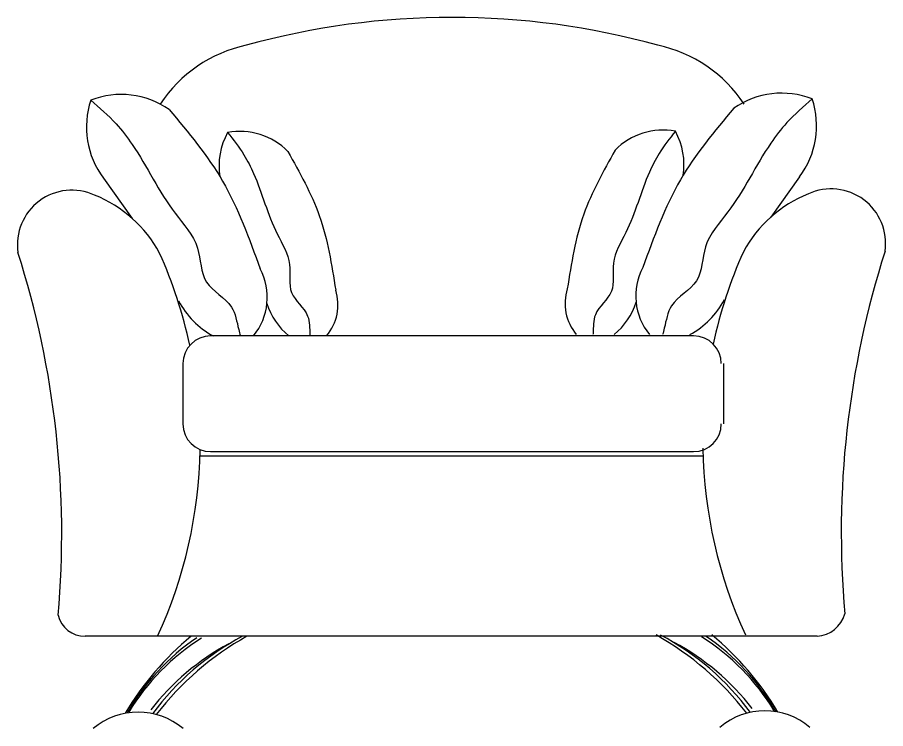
# Model space of a CAD drawing. Header units: inches. Extents: x 6 to 48.5, y 12.5 to 37.3.
# Drawn here: x 10.443 to 11.382, y 31.148 to 31.919 of the extents above; entities that cross this region are included whole.
import ezdxf

# ---------------------------------------------------------------- set-up
doc = ezdxf.new("R2010")
doc.units = ezdxf.units.IN
doc.header["$MEASUREMENT"] = 0
for name, color, linetype in [('02', 2, 'Continuous'), ('1', 1, 'Continuous'), ('4', 4, 'Continuous')]:
    doc.layers.add(name, color=color, linetype=linetype)

msp = doc.modelspace()

# ---------------------------------------------------------------- linework, layer by layer
at = {"layer": '02'}
for centre, radius, start, end in [((10.77743, 31.04142), 0.24895, 124.37278, 150.15041), ((10.77206, 31.03972), 0.24416, 122.22297, 148.78378), ((10.82242, 30.99207), 0.29024, 117.9833, 143.52792), ((11.0025, 30.99348), 0.29024, 36.47208, 62.0167), ((11.05287, 31.04113), 0.24416, 31.21622, 57.77703), ((11.04749, 31.04283), 0.24895, 29.84959, 55.62722), ((10.79991, 31.003), 0.26988, 118.42, 142.11016), ((11.02501, 31.00441), 0.26988, 37.88984, 61.58)]:
    msp.add_arc(centre, radius, start, end, dxfattribs=at)
for points, knots in [([(10.52206, 31.82889), (10.53153, 31.82068), (10.54814, 31.80628), (10.57947, 31.76539), (10.60169, 31.71653), (10.64213, 31.67347), (10.64011, 31.62776), (10.67691, 31.61125), (10.68045, 31.5865), (10.68338, 31.57597), (10.68406, 31.57367)], [0, 0, 0, 0, 37.506288, 65.782259, 153.619658, 198.465285, 236.495883, 274.837161, 300.242842, 307.42838, 307.42838, 307.42838, 307.42838]), ([(11.30286, 31.8303), (11.29339, 31.82209), (11.27678, 31.80769), (11.24545, 31.7668), (11.22323, 31.71794), (11.18279, 31.67488), (11.18481, 31.62917), (11.14801, 31.61266), (11.14447, 31.58791), (11.14154, 31.57738), (11.14086, 31.57508)], [0, 0, 0, 0, 37.506288, 65.782259, 153.619658, 198.465285, 236.495883, 274.837161, 300.242842, 307.42838, 307.42838, 307.42838, 307.42838]), ([(10.67016, 31.79389), (10.67639, 31.78603), (10.68731, 31.77225), (10.7059, 31.73547), (10.71613, 31.69377), (10.74155, 31.65393), (10.7332, 31.61829), (10.75969, 31.59987), (10.75888, 31.58143), (10.75933, 31.57412), (10.75936, 31.57367)], [0, 0, 0, 0, 37.506288, 65.782259, 153.619658, 198.465285, 236.495883, 274.837161, 300.242842, 301.926971, 301.926971, 301.926971, 301.926971]), ([(11.15476, 31.7953), (11.14853, 31.78744), (11.13761, 31.77366), (11.11903, 31.73688), (11.10879, 31.69518), (11.08337, 31.65534), (11.09173, 31.6197), (11.06523, 31.60128), (11.06604, 31.58284), (11.06559, 31.57553), (11.06556, 31.57508)], [0, 0, 0, 0, 37.506288, 65.782259, 153.619658, 198.465285, 236.495883, 274.837161, 300.242842, 301.926971, 301.926971, 301.926971, 301.926971])]:
    msp.add_open_spline(points, degree=3, knots=knots, dxfattribs=at)
at = {"layer": '1'}
msp.add_line((11.28915, 31.74604), (11.25803, 31.70224), dxfattribs=at)
for centre, radius, start, end in [((11.26991, 31.74584), 0.09066, 68.68819, 124.92938), ((11.21531, 31.80129), 0.09223, 323.19121, 18.3312), ((10.73469, 31.75813), 0.07378, 151.00786, 189.44149), ((11.14136, 31.72402), 0.07253, 79.34913, 135.59032), ((11.09023, 31.75954), 0.07378, 350.55851, 28.99214), ((11.17794, 31.61671), 0.06605, 152.01824, 219.07485), ((11.08816, 31.60889), 0.05284, 162.67917, 219.78078), ((11.04173, 31.63216), 0.07378, 309.27969, 342.78784), ((11.12628, 31.65604), 0.09223, 298.61875, 332.1269)]:
    msp.add_arc(centre, radius, start, end, dxfattribs=at)
for points in [[(11.218, 31.82017), (11.16021, 31.74272), (11.11961, 31.6477)], [(11.08955, 31.77477), (11.05558, 31.70533), (11.03772, 31.62462)]]:
    msp.add_spline(points, degree=3, dxfattribs=at)
at = {"layer": '4'}
for p, q in [((10.53577, 31.74463), (10.56689, 31.70083)), ((11.17444, 31.57367), (10.65181, 31.57367)), ((10.62181, 31.54367), (10.62181, 31.47838)), ((11.20668, 31.54367), (11.20668, 31.47838)), ((10.64036, 31.44391), (11.18475, 31.44391)), ((10.65181, 31.44838), (11.17444, 31.44838)), ((11.30823, 31.24838), (10.51592, 31.24838))]:
    msp.add_line(p, q, dxfattribs=at)
for centre, radius, start, end in [((10.91312, 31.08315), 0.83546, 74.54089, 105.45911), ((10.72059, 31.74427), 0.14723, 101.82228, 146.91144), ((11.10565, 31.74427), 0.14723, 33.08856, 78.17772), ((10.55501, 31.74443), 0.09066, 55.07062, 111.31181), ((10.60961, 31.79988), 0.09223, 161.6688, 216.80879), ((10.68356, 31.72261), 0.07253, 44.40968, 100.65087), ((10.50165, 31.67248), 0.059, 65.37226, 188.22089), ((11.32327, 31.67389), 0.059, 351.77911, 114.62774), ((10.47394, 31.59675), 0.13954, 28.47796, 67.98713), ((11.35098, 31.59816), 0.13954, 112.01287, 151.52204), ((12.33789, 31.36066), 1.00363, 162.32045, 185.03105), ((9.48703, 31.35925), 1.00363, 354.96895, 17.67955), ((10.13946, 31.45837), 0.50096, 12.11083, 24.14463), ((11.68546, 31.45978), 0.50096, 155.85537, 167.88917), ((10.64698, 31.6153), 0.06605, 320.92515, 27.98176), ((10.73676, 31.60748), 0.05284, 320.21922, 17.32083), ((10.69865, 31.65463), 0.09223, 207.8731, 241.38125), ((10.7832, 31.63075), 0.07378, 197.21216, 230.72031), ((10.65181, 31.54367), 0.03, 90, 180), ((11.17444, 31.54367), 0.03, 0, 90), ((10.65181, 31.47838), 0.03, 180, 270), ((11.17444, 31.47838), 0.03, 270, 0), ((10.13946, 31.45837), 0.50096, 335.21797, 359.11729), ((11.68546, 31.45978), 0.50096, 180.88271, 204.78203), ((10.51592, 31.27838), 0.03, 193.78278, 270), ((11.30594, 31.28177), 0.03346, 273.93499, 344.18031), ((10.82907, 31.00661), 0.3127, 129.36052, 149.57497), ((10.84823, 30.9675), 0.32187, 119.23003, 142.45587), ((10.97669, 30.96891), 0.32187, 37.54413, 60.76997), ((10.99585, 31.00802), 0.3127, 30.42503, 50.63948), ((11.2516, 31.09221), 0.07546, 49.74247, 130.25753), ((10.57332, 31.0908), 0.07546, 49.74247, 130.25753)]:
    msp.add_arc(centre, radius, start, end, dxfattribs=at)
for points in [[(10.60692, 31.81876), (10.66471, 31.74131), (10.70531, 31.64629)], [(10.73537, 31.77336), (10.76935, 31.70392), (10.7872, 31.62321)]]:
    msp.add_spline(points, degree=3, dxfattribs=at)

doc.saveas('drawing.dxf')
